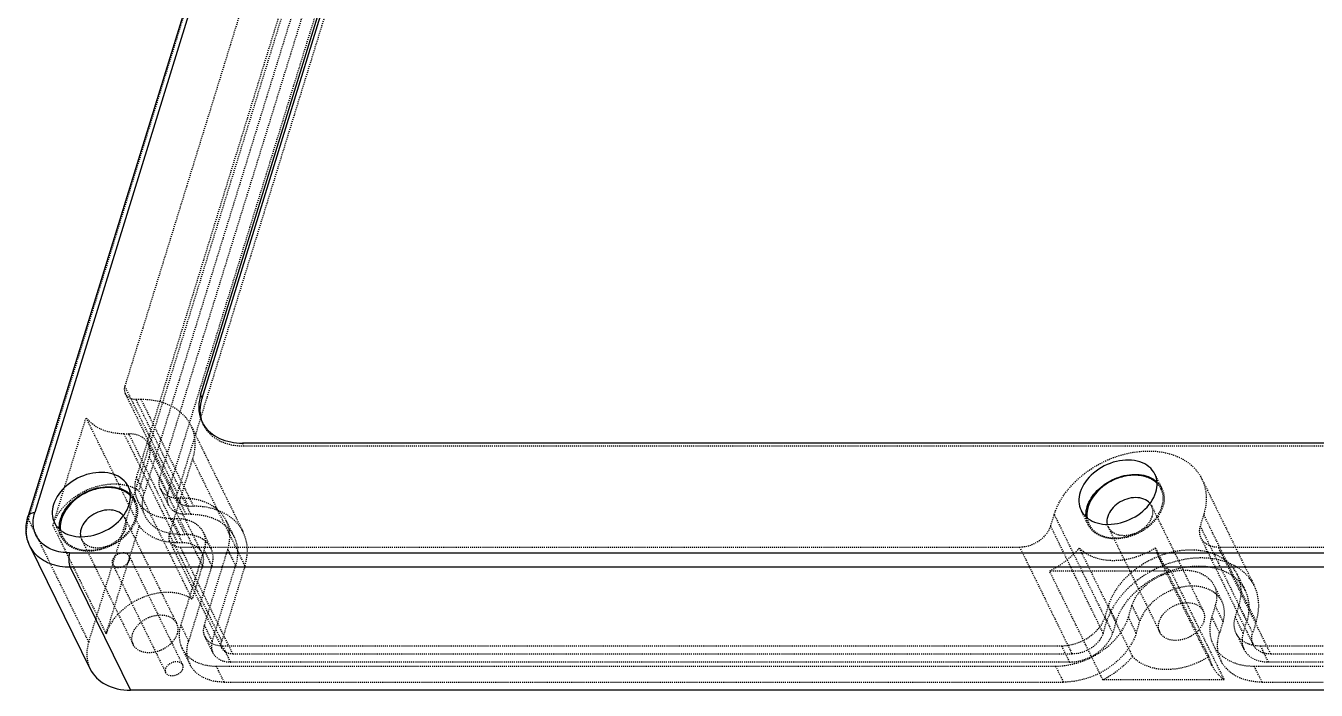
# Model space of a CAD drawing. Header units: millimetres. Extents: x 3202 to 5058, y 576 to 1424.
# Drawn here: x 4786.4 to 4912, y 1129.8 to 1194.5 of the extents above; entities that cross this region are included whole.
import ezdxf

# ---------------------------------------------------------------- set-up
doc = ezdxf.new("R2010")
doc.units = ezdxf.units.MM
doc.linetypes.add('HIDDEN', pattern=[0.2, 0.1, -0.1])
doc.layers.add('DEFAULT_2', color=8, linetype='HIDDEN')

msp = doc.modelspace()

# ---------------------------------------------------------------- linework, layer by layer
at = {"color": 7, "linetype": 'Continuous'}
for p, q in [((4819.932, 1254.536), (4786.63, 1146.769)), ((4820.583, 1254.862), (4787.28, 1147.096)), ((4803.429, 1158.562), (4829.645, 1243.396)), ((4803.582, 1158.251), (4829.798, 1243.085)), ((4803.429, 1158.562), (4803.582, 1158.251)), ((4980.939, 1153.862), (4807.503, 1153.862)), ((4787.256, 1143.152), (4786.804, 1143.831)), ((4786.804, 1143.831), (4792.676, 1131.865)), ((4790.674, 1143.18), (4991.167, 1143.18)), ((4790.737, 1141.775), (4796.609, 1129.809)), ((4991.23, 1141.775), (4790.737, 1141.775)), ((4997.102, 1129.809), (4796.609, 1129.809))]:
    msp.add_line(p, q, dxfattribs=at)
for centre, radius, start, end in [((4806.392, 1157.305), 3.144, 206.13949, 212.38287), ((4891.022, 1148.236), 2.083, 206.14419, 209.23252), ((4791.068, 1147.035), 2.083, 206.14419, 209.23252)]:
    msp.add_arc(centre, radius, start, end, dxfattribs=at)
msp.add_ellipse((4798.065, 1134.511), major_axis=(5.388, 2.646), ratio=0.7211465, start_param=3.1413877, end_param=4.1145675, dxfattribs=at)
for points, knots in [([(4803.429, 1158.562), (4803.292, 1158.118), (4803.155, 1157.209), (4803.378, 1156.309), (4803.569, 1155.92)], [0, 0, 0, 0, 0.5174404, 1, 1, 1, 1]), ([(4803.589, 1155.922), (4803.459, 1156.28), (4803.328, 1157.074), (4803.462, 1157.863), (4803.582, 1158.251)], [0, 0, 0, 0, 0.4833957, 1, 1, 1, 1]), ([(4803.736, 1155.621), (4803.912, 1155.344), (4804.365, 1154.831), (4805.597, 1154.062), (4806.739, 1153.862), (4807.503, 1153.862)], [0, 0, 0, 0, 0.2277328, 0.4678854, 1, 1, 1, 1]), ([(4896.335, 1150.841), (4896.199, 1151.118), (4895.779, 1151.633), (4894.859, 1152.103), (4893.75, 1152.265), (4892.143, 1152.064), (4890.305, 1151.144), (4889.282, 1149.802), (4889.059, 1149.08)], [0, 0, 0, 0, 0.1026403, 0.2135286, 0.3365381, 0.4704418, 0.7481767, 1, 1, 1, 1]), ([(4796.381, 1149.64), (4796.245, 1149.917), (4795.825, 1150.432), (4794.905, 1150.902), (4793.796, 1151.064), (4792.189, 1150.863), (4790.351, 1149.943), (4789.328, 1148.601), (4789.105, 1147.878)], [0, 0, 0, 0, 0.1026403, 0.2135286, 0.3365381, 0.4704418, 0.7481767, 1, 1, 1, 1]), ([(4889.746, 1147.681), (4889.926, 1148.265), (4890.674, 1149.385), (4892.34, 1150.487), (4894.259, 1150.95), (4895.555, 1150.703), (4896.068, 1150.419)], [0, 0, 0, 0, 0.2400921, 0.5070003, 0.7696352, 1, 1, 1, 1]), ([(4896.428, 1149.08), (4896.519, 1149.376), (4896.611, 1149.982), (4896.462, 1150.582), (4896.335, 1150.841)], [0, 0, 0, 0, 0.5174217, 1, 1, 1, 1]), ([(4789.792, 1146.48), (4789.972, 1147.063), (4790.72, 1148.184), (4792.386, 1149.286), (4794.304, 1149.748), (4795.601, 1149.502), (4796.114, 1149.218)], [0, 0, 0, 0, 0.2400921, 0.5070003, 0.7696352, 1, 1, 1, 1]), ([(4796.474, 1147.878), (4796.565, 1148.175), (4796.657, 1148.781), (4796.508, 1149.381), (4796.381, 1149.64)], [0, 0, 0, 0, 0.5174217, 1, 1, 1, 1]), ([(4894.374, 1150.736), (4893.885, 1150.736), (4892.884, 1150.562), (4891.153, 1149.732), (4890.109, 1148.56), (4889.838, 1147.681)], [0, 0, 0, 0, 0.2549147, 0.51963, 1, 1, 1, 1]), ([(4896.045, 1150.326), (4895.928, 1150.394), (4895.405, 1150.644), (4894.816, 1150.736), (4894.374, 1150.736)], [0, 0, 0, 0, 0.2352075, 1, 1, 1, 1]), ([(4896.558, 1149.927), (4896.446, 1150.043), (4896.277, 1150.183), (4896.093, 1150.298), (4896.045, 1150.326)], [0, 0, 0, 0, 0.7441308, 1, 1, 1, 1]), ([(4794.42, 1149.535), (4793.931, 1149.535), (4792.93, 1149.361), (4791.199, 1148.531), (4790.155, 1147.359), (4789.884, 1146.48)], [0, 0, 0, 0, 0.2549147, 0.51963, 1, 1, 1, 1]), ([(4796.091, 1149.125), (4795.974, 1149.193), (4795.451, 1149.443), (4794.861, 1149.535), (4794.42, 1149.535)], [0, 0, 0, 0, 0.2352075, 1, 1, 1, 1]), ([(4796.604, 1148.726), (4796.492, 1148.842), (4796.323, 1148.982), (4796.139, 1149.097), (4796.091, 1149.125)], [0, 0, 0, 0, 0.7441308, 1, 1, 1, 1]), ([(4889.059, 1149.08), (4888.968, 1148.784), (4888.876, 1148.177), (4889.025, 1147.577), (4889.152, 1147.318)], [0, 0, 0, 0, 0.5174217, 1, 1, 1, 1]), ([(4889.205, 1147.219), (4889.354, 1146.952), (4889.795, 1146.463), (4890.723, 1146.03), (4891.825, 1145.896), (4893.409, 1146.121), (4895.21, 1147.044), (4896.208, 1148.369), (4896.428, 1149.08)], [0, 0, 0, 0, 0.1029003, 0.214559, 0.3382053, 0.4722907, 0.7492122, 1, 1, 1, 1]), ([(4894.471, 1148.558), (4893.878, 1148.558), (4892.726, 1148.18), (4891.902, 1147.247), (4891.738, 1146.718)], [0, 0, 0, 0, 0.5169796, 1, 1, 1, 1]), ([(4895.852, 1148), (4895.7, 1148.183), (4895.258, 1148.48), (4894.742, 1148.558), (4894.471, 1148.558)], [0, 0, 0, 0, 0.4680145, 1, 1, 1, 1]), ([(4786.63, 1146.769), (4786.662, 1146.873), (4786.874, 1147.066), (4787.134, 1147.096), (4787.28, 1147.096)], [0, 0, 0, 0, 0.4262938, 1, 1, 1, 1]), ([(4790.674, 1143.18), (4790.109, 1143.18), (4789.03, 1143.344), (4787.691, 1144.212), (4787.025, 1145.607), (4787.132, 1146.617), (4787.28, 1147.096)], [0, 0, 0, 0, 0.2780144, 0.5230998, 0.7537073, 1, 1, 1, 1]), ([(4789.105, 1147.878), (4789.014, 1147.582), (4788.922, 1146.976), (4789.071, 1146.376), (4789.198, 1146.117)], [0, 0, 0, 0, 0.5174217, 1, 1, 1, 1]), ([(4789.25, 1146.017), (4789.4, 1145.751), (4789.841, 1145.262), (4790.769, 1144.829), (4791.871, 1144.695), (4793.455, 1144.92), (4795.256, 1145.843), (4796.254, 1147.168), (4796.474, 1147.878)], [0, 0, 0, 0, 0.1029003, 0.214559, 0.3382053, 0.4722907, 0.7492122, 1, 1, 1, 1]), ([(4794.517, 1147.357), (4793.924, 1147.357), (4792.772, 1146.979), (4791.948, 1146.046), (4791.784, 1145.516)], [0, 0, 0, 0, 0.5169796, 1, 1, 1, 1]), ([(4795.898, 1146.799), (4795.746, 1146.981), (4795.304, 1147.279), (4794.788, 1147.357), (4794.517, 1147.357)], [0, 0, 0, 0, 0.4680145, 1, 1, 1, 1]), ([(4889.63, 1146.673), (4889.623, 1146.755), (4889.61, 1147.095), (4889.67, 1147.435), (4889.746, 1147.681)], [0, 0, 0, 0, 0.2419733, 1, 1, 1, 1]), ([(4889.838, 1147.681), (4889.809, 1147.59), (4889.718, 1147.235), (4889.7, 1146.86), (4889.737, 1146.592)], [0, 0, 0, 0, 0.2607941, 1, 1, 1, 1]), ([(4786.804, 1143.832), (4786.588, 1144.272), (4786.334, 1145.272), (4786.48, 1146.284), (4786.63, 1146.769)], [0, 0, 0, 0, 0.4916028, 1, 1, 1, 1]), ([(4789.676, 1145.472), (4789.668, 1145.554), (4789.656, 1145.893), (4789.716, 1146.234), (4789.792, 1146.48)], [0, 0, 0, 0, 0.2419733, 1, 1, 1, 1]), ([(4789.884, 1146.48), (4789.855, 1146.389), (4789.764, 1146.034), (4789.746, 1145.659), (4789.783, 1145.391)], [0, 0, 0, 0, 0.2607941, 1, 1, 1, 1]), ([(4891.738, 1146.718), (4891.719, 1146.655), (4891.658, 1146.412), (4891.655, 1146.152), (4891.693, 1145.971)], [0, 0, 0, 0, 0.2620678, 1, 1, 1, 1]), ([(4791.784, 1145.516), (4791.765, 1145.454), (4791.704, 1145.211), (4791.701, 1144.951), (4791.739, 1144.77)], [0, 0, 0, 0, 0.2620678, 1, 1, 1, 1]), ([(4790.737, 1141.775), (4790.059, 1141.775), (4788.765, 1141.969), (4787.647, 1142.7), (4787.256, 1143.152)], [0, 0, 0, 0, 0.5314385, 1, 1, 1, 1]), ([(4790.674, 1143.18), (4790.601, 1142.945), (4790.564, 1142.464), (4790.637, 1141.98), (4790.737, 1141.775)], [0, 0, 0, 0, 0.5195143, 1, 1, 1, 1])]:
    msp.add_open_spline(points, degree=3, knots=knots, dxfattribs=at)
for points in [[(4896.068, 1150.419), (4896.232, 1150.327), (4896.388, 1150.218), (4896.528, 1150.092)], [(4796.114, 1149.218), (4796.278, 1149.126), (4796.434, 1149.017), (4796.574, 1148.891)]]:
    msp.add_open_spline(points, degree=3, dxfattribs=at)
at = {"layer": 'DEFAULT_2', "color": 8, "linetype": 'HIDDEN'}
for p, q in [((4786.664, 1146.474), (4819.967, 1254.241)), ((4792.536, 1134.508), (4825.839, 1242.275)), ((4820.404, 1238.22), (4796.042, 1159.387)), ((4821.527, 1229.362), (4797.165, 1150.529)), ((4799.468, 1150.529), (4823.829, 1229.362)), ((4822.289, 1227.808), (4797.928, 1148.975)), ((4800.231, 1148.975), (4824.592, 1227.808)), ((4825.513, 1227.808), (4801.152, 1148.975)), ((4796.042, 1159.387), (4801.152, 1148.975)), ((4796.08, 1158.682), (4801.189, 1148.27)), ((4802.238, 1147.722), (4797.129, 1158.134)), ((4797.129, 1158.134), (4797.612, 1158.134)), ((4797.612, 1158.134), (4802.721, 1147.722)), ((4789.037, 1145.858), (4792.278, 1156.343)), ((4797.463, 1145.776), (4792.278, 1156.343)), ((4803.722, 1155.608), (4803.569, 1155.919)), ((4795.963, 1154.764), (4801.149, 1144.197)), ((4795.963, 1154.764), (4796.446, 1154.764)), ((4801.632, 1144.197), (4796.446, 1154.764)), ((4802.464, 1155.597), (4807.573, 1145.185)), ((4803.533, 1143.203), (4798.348, 1153.77)), ((4807.656, 1153.551), (4807.503, 1153.862)), ((4981.092, 1153.551), (4807.656, 1153.551)), ((4798.415, 1152.492), (4797.411, 1149.241)), ((4798.415, 1152.492), (4803.601, 1141.925)), ((4802.636, 1152.337), (4800.369, 1145)), ((4807.746, 1141.925), (4802.636, 1152.337)), ((4897.021, 1149.443), (4896.334, 1150.842)), ((4797.067, 1148.242), (4796.38, 1149.641)), ((4797.165, 1150.529), (4797.928, 1148.975)), ((4800.231, 1148.975), (4799.468, 1150.529)), ((4900.903, 1150.384), (4906.013, 1139.972)), ((4802.596, 1138.674), (4797.411, 1149.241)), ((4799.529, 1149.384), (4800.291, 1147.83)), ((4801.233, 1148.492), (4801.996, 1146.938)), ((4801.717, 1148.492), (4801.233, 1148.492)), ((4802.479, 1146.938), (4801.717, 1148.492)), ((4797.284, 1148.282), (4798.047, 1146.728)), ((4802.238, 1147.722), (4802.721, 1147.722)), ((4889.839, 1145.919), (4889.153, 1147.317)), ((4896.012, 1147.753), (4901.03, 1137.527)), ((4792.536, 1134.508), (4786.664, 1146.474)), ((4789.037, 1145.858), (4794.223, 1135.291)), ((4789.885, 1144.718), (4789.198, 1146.116)), ((4794.223, 1135.291), (4797.463, 1145.776)), ((4796.058, 1146.552), (4801.076, 1136.326)), ((4801.391, 1144.98), (4800.628, 1146.534)), ((4800.628, 1146.534), (4801.111, 1146.534)), ((4801.111, 1146.534), (4801.874, 1144.98)), ((4802.479, 1146.938), (4801.996, 1146.938)), ((4805.913, 1146.299), (4806.675, 1144.745)), ((4886.188, 1145.783), (4886.535, 1146.904)), ((4891.298, 1135.371), (4886.188, 1145.783)), ((4886.535, 1146.904), (4891.644, 1136.492)), ((4901.087, 1146.904), (4900.741, 1145.783)), ((4900.741, 1145.783), (4905.851, 1135.371)), ((4906.197, 1136.492), (4901.087, 1146.904)), ((4800.369, 1145), (4805.478, 1134.588)), ((4801.391, 1144.98), (4801.874, 1144.98)), ((4803.668, 1145.197), (4804.431, 1143.643)), ((4891.793, 1145.682), (4896.811, 1135.457)), ((4900.802, 1144.638), (4905.911, 1134.226)), ((4791.839, 1144.481), (4796.857, 1134.256)), ((4800.406, 1144.295), (4805.516, 1133.883)), ((4801.149, 1144.197), (4801.632, 1144.197)), ((4806.565, 1133.334), (4801.455, 1143.746)), ((4801.455, 1143.746), (4883.164, 1143.746)), ((4803.759, 1143.479), (4801.492, 1136.142)), ((4804.522, 1141.925), (4803.759, 1143.479)), ((4803.795, 1136.142), (4806.062, 1143.479)), ((4806.062, 1143.479), (4806.825, 1141.925)), ((4883.164, 1143.746), (4888.274, 1133.334)), ((4888.97, 1143.65), (4894.156, 1133.083)), ((4896.392, 1143.65), (4901.578, 1133.083)), ((4896.686, 1142.81), (4896.392, 1143.65)), ((4902.506, 1143.746), (4984.215, 1143.746)), ((4907.616, 1133.334), (4902.506, 1143.746)), ((4794.857, 1142.067), (4800.042, 1131.499)), ((4796.472, 1142.86), (4801.658, 1132.292)), ((4901.871, 1132.243), (4896.686, 1142.811)), ((4804.522, 1141.925), (4802.255, 1134.588)), ((4803.601, 1141.925), (4802.596, 1138.674)), ((4804.557, 1134.588), (4806.825, 1141.925)), ((4807.746, 1141.925), (4805.478, 1134.588)), ((4897.884, 1141.395), (4886.085, 1141.395)), ((4891.271, 1130.828), (4886.085, 1141.395)), ((4897.884, 1141.395), (4903.069, 1130.828)), ((4904.352, 1141.086), (4905.115, 1139.532)), ((4902.108, 1139.984), (4902.871, 1138.43)), ((4891.803, 1138.046), (4891.456, 1136.925)), ((4892.565, 1136.492), (4891.803, 1138.046)), ((4893.759, 1136.925), (4894.105, 1138.046)), ((4894.105, 1138.046), (4894.868, 1136.492)), ((4902.211, 1138.046), (4901.864, 1136.925)), ((4902.973, 1136.492), (4902.211, 1138.046)), ((4904.167, 1136.925), (4904.513, 1138.046)), ((4904.513, 1138.046), (4905.276, 1136.492)), ((4801.492, 1136.142), (4802.255, 1134.588)), ((4804.557, 1134.588), (4803.795, 1136.142)), ((4891.298, 1135.371), (4891.644, 1136.492)), ((4891.456, 1136.925), (4892.219, 1135.371)), ((4892.565, 1136.492), (4892.219, 1135.371)), ((4894.521, 1135.371), (4893.759, 1136.925)), ((4894.521, 1135.371), (4894.868, 1136.492)), ((4901.864, 1136.925), (4902.627, 1135.371)), ((4902.973, 1136.492), (4902.627, 1135.371)), ((4904.929, 1135.371), (4904.167, 1136.925)), ((4904.929, 1135.371), (4905.276, 1136.492)), ((4906.197, 1136.492), (4905.851, 1135.371)), ((4803.855, 1134.996), (4804.618, 1133.442)), ((4904.251, 1135.339), (4905.013, 1133.785)), ((4801.611, 1133.895), (4802.374, 1132.341)), ((4805.56, 1134.105), (4806.323, 1132.551)), ((4887.269, 1134.105), (4805.56, 1134.105)), ((4806.565, 1133.334), (4888.274, 1133.334)), ((4888.032, 1132.551), (4887.269, 1134.105)), ((4902.007, 1134.238), (4902.769, 1132.684)), ((4988.32, 1134.105), (4906.611, 1134.105)), ((4906.611, 1134.105), (4907.374, 1132.551)), ((4907.616, 1133.334), (4989.325, 1133.334)), ((4805.717, 1130.593), (4804.955, 1132.147)), ((4804.955, 1132.147), (4886.664, 1132.147)), ((4888.032, 1132.551), (4806.323, 1132.551)), ((4886.664, 1132.147), (4887.426, 1130.593)), ((4901.578, 1133.083), (4901.871, 1132.243)), ((4906.006, 1132.147), (4987.715, 1132.147)), ((4906.769, 1130.593), (4906.006, 1132.147)), ((4989.083, 1132.551), (4907.374, 1132.551)), ((4903.069, 1130.828), (4891.271, 1130.828)), ((4805.717, 1130.593), (4887.426, 1130.593)), ((4906.769, 1130.593), (4988.478, 1130.593))]:
    msp.add_line(p, q, dxfattribs=at)
for centre, radius, start, end in [((4806.531, 1156.987), 3.129, 199.89442, 206.13146), ((4795.2, 1147.325), 2.079, 26.14407, 27.83427), ((4895.155, 1148.527), 2.079, 26.14407, 27.83427), ((4897.279, 1139.872), 8.036, 301.59137, 302.34115)]:
    msp.add_arc(centre, radius, start, end, dxfattribs=at)
msp.add_ellipse((4798.065, 1134.511), major_axis=(5.388, 2.646), ratio=0.7211465, start_param=2.5442453, end_param=3.1413877, dxfattribs=at)
for points, knots in [([(4796.042, 1159.387), (4796.023, 1159.326), (4795.97, 1159.094), (4796.003, 1158.839), (4796.08, 1158.682)], [0, 0, 0, 0, 0.2665854, 1, 1, 1, 1]), ([(4796.08, 1158.682), (4796.164, 1158.511), (4796.487, 1158.208), (4796.909, 1158.134), (4797.129, 1158.134)], [0, 0, 0, 0, 0.4636048, 1, 1, 1, 1]), ([(4797.612, 1158.134), (4798.145, 1158.134), (4799.175, 1158.032), (4800.59, 1157.537), (4801.737, 1156.724), (4802.272, 1155.987), (4802.464, 1155.596)], [0, 0, 0, 0, 0.2779357, 0.5349691, 0.7731385, 1, 1, 1, 1]), ([(4795.963, 1154.764), (4795.231, 1154.764), (4793.836, 1154.984), (4792.662, 1155.831), (4792.278, 1156.343)], [0, 0, 0, 0, 0.5330621, 1, 1, 1, 1]), ([(4798.347, 1153.771), (4798.195, 1154.08), (4797.61, 1154.63), (4796.845, 1154.764), (4796.446, 1154.764)], [0, 0, 0, 0, 0.4636048, 1, 1, 1, 1]), ([(4802.464, 1155.596), (4802.7, 1155.116), (4802.975, 1154.006), (4802.806, 1152.885), (4802.636, 1152.337)], [0, 0, 0, 0, 0.4825596, 1, 1, 1, 1]), ([(4807.656, 1153.551), (4807.224, 1153.551), (4806.388, 1153.634), (4805.241, 1154.035), (4804.311, 1154.694), (4803.877, 1155.292), (4803.722, 1155.609)], [0, 0, 0, 0, 0.2779357, 0.5349691, 0.7731385, 1, 1, 1, 1]), ([(4798.415, 1152.492), (4798.482, 1152.707), (4798.548, 1153.147), (4798.44, 1153.583), (4798.347, 1153.771)], [0, 0, 0, 0, 0.5173655, 1, 1, 1, 1]), ([(4886.535, 1146.904), (4886.976, 1148.33), (4888.48, 1150.303), (4891.12, 1152.034), (4893.439, 1152.903), (4895.798, 1153.195), (4897.988, 1152.876), (4899.804, 1151.949), (4900.635, 1150.931), (4900.903, 1150.385)], [0, 0, 0, 0, 0.2513418, 0.3906647, 0.5304004, 0.6640604, 0.7868493, 0.8975412, 1, 1, 1, 1]), ([(4789.037, 1145.858), (4789.278, 1146.636), (4790.026, 1147.733), (4791.376, 1148.808), (4792.591, 1149.443), (4793.892, 1149.827), (4795.537, 1149.973), (4796.775, 1149.664), (4797.411, 1149.241)], [0, 0, 0, 0, 0.241263, 0.3745425, 0.5107138, 0.645154, 0.7735663, 1, 1, 1, 1]), ([(4797.165, 1150.529), (4797.049, 1150.152), (4796.932, 1149.379), (4797.122, 1148.614), (4797.284, 1148.283)], [0, 0, 0, 0, 0.5174404, 1, 1, 1, 1]), ([(4799.529, 1149.383), (4799.446, 1149.552), (4799.349, 1149.942), (4799.409, 1150.336), (4799.468, 1150.529)], [0, 0, 0, 0, 0.4826345, 1, 1, 1, 1]), ([(4900.903, 1150.385), (4901.154, 1149.872), (4901.449, 1148.687), (4901.268, 1147.489), (4901.087, 1146.904)], [0, 0, 0, 0, 0.4825631, 1, 1, 1, 1]), ([(4798.047, 1146.729), (4797.884, 1147.06), (4797.695, 1147.825), (4797.811, 1148.598), (4797.928, 1148.975)], [0, 0, 0, 0, 0.4825596, 1, 1, 1, 1]), ([(4801.233, 1148.492), (4800.876, 1148.492), (4800.19, 1148.613), (4799.665, 1149.106), (4799.529, 1149.383)], [0, 0, 0, 0, 0.5363954, 1, 1, 1, 1]), ([(4800.231, 1148.975), (4800.171, 1148.782), (4800.112, 1148.388), (4800.209, 1147.998), (4800.292, 1147.829)], [0, 0, 0, 0, 0.5173655, 1, 1, 1, 1]), ([(4801.189, 1148.27), (4801.164, 1148.321), (4801.08, 1148.547), (4801.098, 1148.802), (4801.152, 1148.975)], [0, 0, 0, 0, 0.2410798, 1, 1, 1, 1]), ([(4805.913, 1146.298), (4805.747, 1146.635), (4805.284, 1147.274), (4804.293, 1147.976), (4803.069, 1148.404), (4802.178, 1148.492), (4801.717, 1148.492)], [0, 0, 0, 0, 0.2268614, 0.4650308, 0.7220642, 1, 1, 1, 1]), ([(4897.022, 1147.681), (4897.11, 1147.967), (4897.199, 1148.551), (4897.06, 1149.13), (4896.94, 1149.381)], [0, 0, 0, 0, 0.517396, 1, 1, 1, 1]), ([(4897.021, 1149.443), (4897.148, 1149.183), (4897.297, 1148.583), (4897.206, 1147.977), (4897.114, 1147.681)], [0, 0, 0, 0, 0.4825901, 1, 1, 1, 1]), ([(4797.068, 1146.48), (4797.156, 1146.765), (4797.245, 1147.349), (4797.106, 1147.929), (4796.986, 1148.18)], [0, 0, 0, 0, 0.517396, 1, 1, 1, 1]), ([(4797.067, 1148.242), (4797.194, 1147.982), (4797.343, 1147.382), (4797.252, 1146.776), (4797.16, 1146.48)], [0, 0, 0, 0, 0.4825901, 1, 1, 1, 1]), ([(4797.284, 1148.283), (4797.416, 1148.014), (4797.786, 1147.505), (4798.874, 1146.733), (4799.926, 1146.534), (4800.628, 1146.534)], [0, 0, 0, 0, 0.2277342, 0.4668199, 1, 1, 1, 1]), ([(4800.292, 1147.829), (4800.428, 1147.551), (4800.953, 1147.059), (4801.638, 1146.938), (4801.996, 1146.938)], [0, 0, 0, 0, 0.4636048, 1, 1, 1, 1]), ([(4802.238, 1147.722), (4802.018, 1147.722), (4801.596, 1147.796), (4801.273, 1148.099), (4801.189, 1148.27)], [0, 0, 0, 0, 0.5363954, 1, 1, 1, 1]), ([(4807.574, 1145.184), (4807.382, 1145.575), (4806.846, 1146.312), (4805.7, 1147.125), (4804.285, 1147.62), (4803.254, 1147.722), (4802.721, 1147.722)], [0, 0, 0, 0, 0.2268614, 0.4650308, 0.7220642, 1, 1, 1, 1]), ([(4897.114, 1147.681), (4896.891, 1146.959), (4895.869, 1145.616), (4894.031, 1144.696), (4892.423, 1144.496), (4891.314, 1144.657), (4890.395, 1145.127), (4889.974, 1145.643), (4889.839, 1145.919)], [0, 0, 0, 0, 0.251812, 0.5295395, 0.6634467, 0.7864587, 0.8973519, 1, 1, 1, 1]), ([(4892.486, 1144.626), (4892.974, 1144.626), (4893.976, 1144.8), (4895.706, 1145.63), (4896.75, 1146.802), (4897.022, 1147.681)], [0, 0, 0, 0, 0.2549147, 0.51963, 1, 1, 1, 1]), ([(4896.067, 1146.718), (4896.121, 1146.891), (4896.175, 1147.248), (4896.087, 1147.6), (4896.012, 1147.753)], [0, 0, 0, 0, 0.5173561, 1, 1, 1, 1]), ([(4786.804, 1143.832), (4786.613, 1144.221), (4786.39, 1145.121), (4786.527, 1146.03), (4786.664, 1146.474)], [0, 0, 0, 0, 0.4826239, 1, 1, 1, 1]), ([(4786.664, 1146.474), (4786.652, 1146.499), (4786.614, 1146.592), (4786.608, 1146.7), (4786.63, 1146.769)], [0, 0, 0, 0, 0.2732833, 1, 1, 1, 1]), ([(4797.16, 1146.48), (4796.937, 1145.758), (4795.915, 1144.415), (4794.077, 1143.495), (4792.469, 1143.294), (4791.36, 1143.456), (4790.441, 1143.926), (4790.02, 1144.441), (4789.885, 1144.718)], [0, 0, 0, 0, 0.251812, 0.5295395, 0.6634467, 0.7864587, 0.8973519, 1, 1, 1, 1]), ([(4792.532, 1143.425), (4793.02, 1143.425), (4794.022, 1143.599), (4795.752, 1144.429), (4796.796, 1145.601), (4797.068, 1146.48)], [0, 0, 0, 0, 0.2549147, 0.51963, 1, 1, 1, 1]), ([(4796.113, 1145.516), (4796.167, 1145.69), (4796.221, 1146.047), (4796.133, 1146.399), (4796.058, 1146.552)], [0, 0, 0, 0, 0.5173561, 1, 1, 1, 1]), ([(4797.463, 1145.776), (4797.848, 1145.263), (4799.021, 1144.417), (4800.417, 1144.197), (4801.149, 1144.197)], [0, 0, 0, 0, 0.4669379, 1, 1, 1, 1]), ([(4801.391, 1144.98), (4800.689, 1144.98), (4799.636, 1145.179), (4798.548, 1145.951), (4798.179, 1146.46), (4798.047, 1146.729)], [0, 0, 0, 0, 0.53318, 0.7722657, 1, 1, 1, 1]), ([(4801.111, 1146.534), (4801.648, 1146.534), (4802.453, 1146.382), (4803.285, 1145.791), (4803.568, 1145.402), (4803.669, 1145.197)], [0, 0, 0, 0, 0.53318, 0.7722657, 1, 1, 1, 1]), ([(4802.479, 1146.938), (4802.94, 1146.938), (4803.831, 1146.85), (4805.055, 1146.422), (4806.047, 1145.719), (4806.51, 1145.081), (4806.676, 1144.744)], [0, 0, 0, 0, 0.2779357, 0.5349691, 0.7731385, 1, 1, 1, 1]), ([(4806.062, 1143.479), (4806.208, 1143.953), (4806.355, 1144.922), (4806.117, 1145.882), (4805.913, 1146.298)], [0, 0, 0, 0, 0.5174404, 1, 1, 1, 1]), ([(4883.164, 1143.746), (4883.821, 1143.746), (4885.096, 1144.165), (4886.007, 1145.197), (4886.188, 1145.783)], [0, 0, 0, 0, 0.5169793, 1, 1, 1, 1]), ([(4889.737, 1146.592), (4889.776, 1146.313), (4889.972, 1145.755), (4890.602, 1145.103), (4891.479, 1144.706), (4892.141, 1144.626), (4892.486, 1144.626)], [0, 0, 0, 0, 0.2302761, 0.4648378, 0.7192606, 1, 1, 1, 1]), ([(4893.334, 1144.877), (4893.927, 1144.877), (4895.079, 1145.255), (4895.903, 1146.188), (4896.067, 1146.718)], [0, 0, 0, 0, 0.5169796, 1, 1, 1, 1]), ([(4900.741, 1145.783), (4900.682, 1145.59), (4900.622, 1145.196), (4900.719, 1144.806), (4900.802, 1144.637)], [0, 0, 0, 0, 0.5173655, 1, 1, 1, 1]), ([(4789.783, 1145.391), (4789.822, 1145.111), (4790.018, 1144.554), (4790.648, 1143.902), (4791.525, 1143.505), (4792.187, 1143.425), (4792.532, 1143.425)], [0, 0, 0, 0, 0.2302761, 0.4648378, 0.7192606, 1, 1, 1, 1]), ([(4793.38, 1143.676), (4793.973, 1143.676), (4795.125, 1144.054), (4795.949, 1144.987), (4796.113, 1145.516)], [0, 0, 0, 0, 0.5169796, 1, 1, 1, 1]), ([(4800.369, 1145), (4800.35, 1144.939), (4800.297, 1144.706), (4800.329, 1144.451), (4800.406, 1144.294)], [0, 0, 0, 0, 0.2665854, 1, 1, 1, 1]), ([(4804.431, 1143.643), (4804.33, 1143.848), (4804.048, 1144.237), (4803.216, 1144.828), (4802.411, 1144.98), (4801.874, 1144.98)], [0, 0, 0, 0, 0.2277342, 0.4668199, 1, 1, 1, 1]), ([(4803.669, 1145.197), (4803.793, 1144.944), (4803.938, 1144.359), (4803.849, 1143.768), (4803.759, 1143.479)], [0, 0, 0, 0, 0.4825596, 1, 1, 1, 1]), ([(4806.676, 1144.744), (4806.879, 1144.328), (4807.117, 1143.368), (4806.971, 1142.399), (4806.825, 1141.925)], [0, 0, 0, 0, 0.4825596, 1, 1, 1, 1]), ([(4807.746, 1141.925), (4807.915, 1142.473), (4808.084, 1143.594), (4807.809, 1144.704), (4807.574, 1145.184)], [0, 0, 0, 0, 0.5174404, 1, 1, 1, 1]), ([(4891.793, 1145.682), (4891.858, 1145.55), (4891.979, 1145.387), (4892.13, 1145.259), (4892.17, 1145.228)], [0, 0, 0, 0, 0.7435998, 1, 1, 1, 1]), ([(4892.17, 1145.228), (4892.208, 1145.2), (4892.369, 1145.089), (4892.551, 1145.01), (4892.693, 1144.967)], [0, 0, 0, 0, 0.241305, 1, 1, 1, 1]), ([(4892.693, 1144.967), (4892.743, 1144.952), (4892.952, 1144.898), (4893.17, 1144.877), (4893.334, 1144.877)], [0, 0, 0, 0, 0.2415465, 1, 1, 1, 1]), ([(4900.802, 1144.637), (4900.938, 1144.359), (4901.463, 1143.867), (4902.149, 1143.746), (4902.506, 1143.746)], [0, 0, 0, 0, 0.4636048, 1, 1, 1, 1]), ([(4791.839, 1144.481), (4791.904, 1144.349), (4792.025, 1144.186), (4792.176, 1144.058), (4792.216, 1144.027)], [0, 0, 0, 0, 0.7435998, 1, 1, 1, 1]), ([(4792.216, 1144.027), (4792.254, 1143.998), (4792.415, 1143.888), (4792.597, 1143.808), (4792.739, 1143.766)], [0, 0, 0, 0, 0.241305, 1, 1, 1, 1]), ([(4792.739, 1143.766), (4792.789, 1143.751), (4792.998, 1143.697), (4793.216, 1143.676), (4793.38, 1143.676)], [0, 0, 0, 0, 0.2415465, 1, 1, 1, 1]), ([(4800.406, 1144.294), (4800.49, 1144.124), (4800.813, 1143.821), (4801.235, 1143.746), (4801.455, 1143.746)], [0, 0, 0, 0, 0.4636048, 1, 1, 1, 1]), ([(4801.632, 1144.197), (4802.031, 1144.197), (4802.795, 1144.062), (4803.381, 1143.513), (4803.533, 1143.203)], [0, 0, 0, 0, 0.5363954, 1, 1, 1, 1]), ([(4804.522, 1141.925), (4804.611, 1142.214), (4804.7, 1142.805), (4804.555, 1143.39), (4804.431, 1143.643)], [0, 0, 0, 0, 0.5174404, 1, 1, 1, 1]), ([(4888.97, 1143.65), (4888.779, 1143.422), (4887.939, 1142.528), (4886.913, 1141.814), (4886.085, 1141.395)], [0, 0, 0, 0, 0.2430175, 1, 1, 1, 1]), ([(4896.392, 1143.65), (4895.772, 1143.257), (4894.446, 1142.648), (4892.367, 1142.31), (4890.439, 1142.59), (4889.364, 1143.241), (4888.97, 1143.65)], [0, 0, 0, 0, 0.2772214, 0.5436917, 0.7855637, 1, 1, 1, 1]), ([(4904.353, 1141.085), (4904.118, 1141.562), (4903.393, 1142.451), (4901.807, 1143.262), (4899.895, 1143.541), (4897.834, 1143.286), (4895.808, 1142.527), (4893.502, 1141.015), (4892.188, 1139.292), (4891.803, 1138.046)], [0, 0, 0, 0, 0.1024537, 0.2131369, 0.3359164, 0.4695709, 0.6093078, 0.7486444, 1, 1, 1, 1]), ([(4794.836, 1142.463), (4794.825, 1142.429), (4794.795, 1142.298), (4794.813, 1142.155), (4794.857, 1142.066)], [0, 0, 0, 0, 0.2661503, 1, 1, 1, 1]), ([(4796.472, 1142.86), (4796.41, 1142.987), (4796.125, 1143.194), (4795.602, 1143.169), (4795.116, 1142.928), (4794.886, 1142.626), (4794.836, 1142.463)], [0, 0, 0, 0, 0.2106112, 0.4668577, 0.7464237, 1, 1, 1, 1]), ([(4794.857, 1142.066), (4794.919, 1141.94), (4795.204, 1141.732), (4795.727, 1141.757), (4796.213, 1141.998), (4796.443, 1142.301), (4796.493, 1142.463)], [0, 0, 0, 0, 0.2106112, 0.4668577, 0.7464237, 1, 1, 1, 1]), ([(4796.493, 1142.463), (4796.504, 1142.497), (4796.534, 1142.628), (4796.516, 1142.771), (4796.472, 1142.86)], [0, 0, 0, 0, 0.2661503, 1, 1, 1, 1]), ([(4803.533, 1143.203), (4803.625, 1143.015), (4803.734, 1142.58), (4803.667, 1142.14), (4803.601, 1141.925)], [0, 0, 0, 0, 0.4826345, 1, 1, 1, 1]), ([(4906.012, 1139.973), (4905.744, 1140.519), (4904.914, 1141.537), (4903.097, 1142.464), (4900.908, 1142.783), (4898.549, 1142.491), (4896.23, 1141.622), (4893.59, 1139.891), (4892.085, 1137.918), (4891.644, 1136.492)], [0, 0, 0, 0, 0.1024532, 0.2131426, 0.3359305, 0.4695881, 0.6093234, 0.7486514, 1, 1, 1, 1]), ([(4897.884, 1141.395), (4897.755, 1141.49), (4897.276, 1141.885), (4896.889, 1142.396), (4896.686, 1142.81)], [0, 0, 0, 0, 0.2568129, 1, 1, 1, 1]), ([(4892.565, 1136.492), (4892.891, 1137.547), (4894.272, 1139.56), (4896.3, 1140.828), (4897.442, 1141.276)], [0, 0, 0, 0, 0.4736669, 1, 1, 1, 1]), ([(4894.105, 1138.046), (4894.351, 1138.841), (4895.475, 1140.317), (4897.497, 1141.329), (4899.265, 1141.55), (4900.485, 1141.372), (4901.496, 1140.855), (4901.959, 1140.288), (4902.108, 1139.984)], [0, 0, 0, 0, 0.251812, 0.5295395, 0.6634467, 0.7864587, 0.8973519, 1, 1, 1, 1]), ([(4897.442, 1141.276), (4898.202, 1141.575), (4899.747, 1141.965), (4902.024, 1141.878), (4903.96, 1141.089), (4904.846, 1140.079), (4905.115, 1139.531)], [0, 0, 0, 0, 0.2860998, 0.5505747, 0.7860778, 1, 1, 1, 1]), ([(4904.513, 1138.046), (4904.671, 1138.557), (4904.829, 1139.602), (4904.572, 1140.637), (4904.353, 1141.085)], [0, 0, 0, 0, 0.5174374, 1, 1, 1, 1]), ([(4902.871, 1138.43), (4902.721, 1138.734), (4902.259, 1139.301), (4901.248, 1139.818), (4900.028, 1139.996), (4898.26, 1139.775), (4896.238, 1138.763), (4895.113, 1137.287), (4894.868, 1136.492)], [0, 0, 0, 0, 0.1026403, 0.2135286, 0.3365381, 0.4704418, 0.7481767, 1, 1, 1, 1]), ([(4902.108, 1139.984), (4902.248, 1139.699), (4902.412, 1139.038), (4902.311, 1138.372), (4902.211, 1138.046)], [0, 0, 0, 0, 0.4825901, 1, 1, 1, 1]), ([(4905.115, 1139.531), (4905.335, 1139.083), (4905.591, 1138.048), (4905.434, 1137.003), (4905.276, 1136.492)], [0, 0, 0, 0, 0.4825717, 1, 1, 1, 1]), ([(4906.197, 1136.492), (4906.378, 1137.077), (4906.558, 1138.275), (4906.264, 1139.46), (4906.012, 1139.973)], [0, 0, 0, 0, 0.5174436, 1, 1, 1, 1]), ([(4802.596, 1138.674), (4801.961, 1139.097), (4800.723, 1139.405), (4799.077, 1139.26), (4797.777, 1138.875), (4796.561, 1138.24), (4795.212, 1137.166), (4794.463, 1136.068), (4794.223, 1135.291)], [0, 0, 0, 0, 0.2264337, 0.3548461, 0.4892863, 0.6254577, 0.7587371, 1, 1, 1, 1]), ([(4896.756, 1136.492), (4896.892, 1136.931), (4897.522, 1137.742), (4898.427, 1138.169), (4898.922, 1138.273)], [0, 0, 0, 0, 0.4762844, 1, 1, 1, 1]), ([(4898.922, 1138.273), (4899.143, 1138.319), (4899.581, 1138.36), (4900.203, 1138.253), (4900.717, 1137.978), (4900.952, 1137.686), (4901.03, 1137.529)], [0, 0, 0, 0, 0.2839827, 0.5447997, 0.7807352, 1, 1, 1, 1]), ([(4902.973, 1136.492), (4903.074, 1136.818), (4903.174, 1137.484), (4903.011, 1138.144), (4902.871, 1138.43)], [0, 0, 0, 0, 0.5174217, 1, 1, 1, 1]), ([(4796.802, 1135.291), (4796.933, 1135.715), (4797.533, 1136.503), (4798.612, 1137.044), (4799.556, 1137.162), (4800.208, 1137.068), (4800.748, 1136.792), (4800.996, 1136.49), (4801.075, 1136.328)], [0, 0, 0, 0, 0.2518149, 0.5295076, 0.6634198, 0.7864492, 0.897362, 1, 1, 1, 1]), ([(4901.03, 1137.529), (4901.105, 1137.376), (4901.192, 1137.023), (4901.139, 1136.666), (4901.085, 1136.492)], [0, 0, 0, 0, 0.4827828, 1, 1, 1, 1]), ([(4801.075, 1136.328), (4801.151, 1136.175), (4801.238, 1135.822), (4801.185, 1135.465), (4801.131, 1135.291)], [0, 0, 0, 0, 0.4827828, 1, 1, 1, 1]), ([(4801.492, 1136.142), (4801.375, 1135.764), (4801.259, 1134.992), (4801.448, 1134.227), (4801.611, 1133.896)], [0, 0, 0, 0, 0.5174404, 1, 1, 1, 1]), ([(4803.856, 1134.996), (4803.773, 1135.164), (4803.676, 1135.555), (4803.735, 1135.949), (4803.795, 1136.142)], [0, 0, 0, 0, 0.4826345, 1, 1, 1, 1]), ([(4886.664, 1132.147), (4887.428, 1132.147), (4888.995, 1132.419), (4891.701, 1133.717), (4893.334, 1135.55), (4893.759, 1136.925)], [0, 0, 0, 0, 0.2549147, 0.51963, 1, 1, 1, 1]), ([(4891.456, 1136.925), (4891.205, 1136.113), (4890.242, 1135.032), (4888.645, 1134.266), (4887.72, 1134.105), (4887.269, 1134.105)], [0, 0, 0, 0, 0.4803704, 0.74507, 1, 1, 1, 1]), ([(4896.812, 1135.455), (4896.736, 1135.608), (4896.649, 1135.961), (4896.702, 1136.318), (4896.756, 1136.492)], [0, 0, 0, 0, 0.4827828, 1, 1, 1, 1]), ([(4901.085, 1136.492), (4900.954, 1136.068), (4900.354, 1135.28), (4899.275, 1134.739), (4898.331, 1134.621), (4897.679, 1134.715), (4897.139, 1134.991), (4896.892, 1135.293), (4896.812, 1135.455)], [0, 0, 0, 0, 0.2518149, 0.5295076, 0.6634198, 0.7864492, 0.897362, 1, 1, 1, 1]), ([(4901.864, 1136.925), (4901.725, 1136.474), (4901.585, 1135.549), (4901.812, 1134.634), (4902.006, 1134.239)], [0, 0, 0, 0, 0.5174404, 1, 1, 1, 1]), ([(4904.251, 1135.338), (4904.136, 1135.572), (4904.002, 1136.112), (4904.084, 1136.658), (4904.167, 1136.925)], [0, 0, 0, 0, 0.4826345, 1, 1, 1, 1]), ([(4796.858, 1134.254), (4796.782, 1134.407), (4796.695, 1134.76), (4796.748, 1135.117), (4796.802, 1135.291)], [0, 0, 0, 0, 0.4827828, 1, 1, 1, 1]), ([(4801.131, 1135.291), (4801, 1134.867), (4800.4, 1134.078), (4799.321, 1133.538), (4798.377, 1133.42), (4797.725, 1133.514), (4797.185, 1133.79), (4796.937, 1134.092), (4796.858, 1134.254)], [0, 0, 0, 0, 0.2518149, 0.5295076, 0.6634198, 0.7864492, 0.897362, 1, 1, 1, 1]), ([(4802.373, 1132.342), (4802.211, 1132.673), (4802.021, 1133.438), (4802.138, 1134.21), (4802.255, 1134.588)], [0, 0, 0, 0, 0.4825596, 1, 1, 1, 1]), ([(4805.56, 1134.105), (4805.202, 1134.105), (4804.517, 1134.226), (4803.992, 1134.718), (4803.856, 1134.996)], [0, 0, 0, 0, 0.5363954, 1, 1, 1, 1]), ([(4804.557, 1134.588), (4804.498, 1134.395), (4804.438, 1134.001), (4804.535, 1133.61), (4804.618, 1133.442)], [0, 0, 0, 0, 0.5173655, 1, 1, 1, 1]), ([(4805.516, 1133.882), (4805.49, 1133.934), (4805.407, 1134.159), (4805.425, 1134.415), (4805.478, 1134.588)], [0, 0, 0, 0, 0.2410798, 1, 1, 1, 1]), ([(4894.521, 1135.371), (4894.096, 1133.996), (4892.464, 1132.163), (4889.757, 1130.865), (4888.19, 1130.593), (4887.426, 1130.593)], [0, 0, 0, 0, 0.4803699, 0.7450852, 1, 1, 1, 1]), ([(4888.032, 1132.551), (4888.482, 1132.551), (4889.407, 1132.712), (4891.004, 1133.478), (4891.968, 1134.559), (4892.219, 1135.371)], [0, 0, 0, 0, 0.2549303, 0.5196299, 1, 1, 1, 1]), ([(4891.298, 1135.371), (4891.117, 1134.785), (4890.205, 1133.753), (4888.93, 1133.334), (4888.274, 1133.334)], [0, 0, 0, 0, 0.483021, 1, 1, 1, 1]), ([(4902.769, 1132.685), (4902.575, 1133.08), (4902.348, 1133.995), (4902.487, 1134.92), (4902.627, 1135.371)], [0, 0, 0, 0, 0.4825596, 1, 1, 1, 1]), ([(4906.611, 1134.105), (4906.116, 1134.105), (4905.373, 1134.245), (4904.606, 1134.79), (4904.345, 1135.148), (4904.251, 1135.338)], [0, 0, 0, 0, 0.5332273, 0.7722743, 1, 1, 1, 1]), ([(4904.929, 1135.371), (4904.847, 1135.104), (4904.765, 1134.558), (4904.899, 1134.018), (4905.014, 1133.784)], [0, 0, 0, 0, 0.5173655, 1, 1, 1, 1]), ([(4905.912, 1134.225), (4905.829, 1134.394), (4905.732, 1134.784), (4905.791, 1135.178), (4905.851, 1135.371)], [0, 0, 0, 0, 0.4826345, 1, 1, 1, 1]), ([(4801.611, 1133.896), (4801.743, 1133.627), (4802.112, 1133.118), (4803.2, 1132.346), (4804.253, 1132.147), (4804.955, 1132.147)], [0, 0, 0, 0, 0.2277342, 0.4668199, 1, 1, 1, 1]), ([(4804.618, 1133.442), (4804.755, 1133.164), (4805.28, 1132.672), (4805.965, 1132.551), (4806.323, 1132.551)], [0, 0, 0, 0, 0.4636048, 1, 1, 1, 1]), ([(4806.565, 1133.334), (4806.345, 1133.334), (4805.923, 1133.409), (4805.6, 1133.712), (4805.516, 1133.882)], [0, 0, 0, 0, 0.5363954, 1, 1, 1, 1]), ([(4902.006, 1134.239), (4902.164, 1133.917), (4902.606, 1133.309), (4903.551, 1132.639), (4904.717, 1132.231), (4905.567, 1132.147), (4906.006, 1132.147)], [0, 0, 0, 0, 0.2268614, 0.4650308, 0.7220642, 1, 1, 1, 1]), ([(4905.014, 1133.784), (4905.107, 1133.594), (4905.368, 1133.236), (4906.136, 1132.691), (4906.879, 1132.551), (4907.374, 1132.551)], [0, 0, 0, 0, 0.2277258, 0.4667729, 1, 1, 1, 1]), ([(4907.616, 1133.334), (4907.258, 1133.334), (4906.573, 1133.455), (4906.048, 1133.948), (4905.912, 1134.225)], [0, 0, 0, 0, 0.5363954, 1, 1, 1, 1]), ([(4800.021, 1131.896), (4800.071, 1132.058), (4800.302, 1132.361), (4800.788, 1132.602), (4801.311, 1132.627), (4801.596, 1132.419), (4801.658, 1132.292)], [0, 0, 0, 0, 0.2535571, 0.5331117, 0.7893681, 1, 1, 1, 1]), ([(4801.658, 1132.292), (4801.702, 1132.204), (4801.72, 1132.061), (4801.69, 1131.93), (4801.679, 1131.896)], [0, 0, 0, 0, 0.7338708, 1, 1, 1, 1]), ([(4805.717, 1130.593), (4805.015, 1130.593), (4803.963, 1130.792), (4802.875, 1131.564), (4802.505, 1132.073), (4802.373, 1132.342)], [0, 0, 0, 0, 0.53318, 0.7722657, 1, 1, 1, 1]), ([(4891.271, 1130.828), (4891.551, 1130.97), (4892.616, 1131.575), (4893.57, 1132.385), (4894.156, 1133.083)], [0, 0, 0, 0, 0.2562464, 1, 1, 1, 1]), ([(4894.156, 1133.083), (4894.544, 1132.678), (4895.602, 1132.033), (4897.503, 1131.744), (4899.556, 1132.06), (4900.871, 1132.647), (4901.489, 1133.027)], [0, 0, 0, 0, 0.2145718, 0.4562432, 0.7224859, 1, 1, 1, 1]), ([(4901.871, 1132.243), (4901.939, 1132.106), (4902.247, 1131.565), (4902.693, 1131.106), (4903.069, 1130.828)], [0, 0, 0, 0, 0.2465213, 1, 1, 1, 1]), ([(4906.769, 1130.593), (4906.329, 1130.593), (4905.48, 1130.677), (4904.313, 1131.085), (4903.368, 1131.755), (4902.927, 1132.363), (4902.769, 1132.685)], [0, 0, 0, 0, 0.2779357, 0.5349691, 0.7731385, 1, 1, 1, 1]), ([(4800.042, 1131.499), (4799.999, 1131.587), (4799.981, 1131.731), (4800.011, 1131.862), (4800.021, 1131.896)], [0, 0, 0, 0, 0.7338708, 1, 1, 1, 1]), ([(4801.679, 1131.896), (4801.629, 1131.733), (4801.398, 1131.431), (4800.913, 1131.189), (4800.39, 1131.165), (4800.105, 1131.372), (4800.042, 1131.499)], [0, 0, 0, 0, 0.2535571, 0.5331117, 0.7893681, 1, 1, 1, 1])]:
    msp.add_open_spline(points, degree=3, knots=knots, dxfattribs=at)
for points in [[(4896.528, 1150.092), (4896.715, 1149.923), (4896.876, 1149.72), (4896.993, 1149.497)], [(4896.94, 1149.381), (4896.844, 1149.581), (4896.713, 1149.768), (4896.558, 1149.927)], [(4796.574, 1148.891), (4796.761, 1148.722), (4796.922, 1148.519), (4797.039, 1148.296)], [(4796.986, 1148.18), (4796.89, 1148.38), (4796.759, 1148.567), (4796.604, 1148.726)], [(4896.012, 1147.753), (4895.969, 1147.841), (4895.915, 1147.924), (4895.852, 1148)], [(4796.058, 1146.552), (4796.015, 1146.64), (4795.961, 1146.723), (4795.898, 1146.799)], [(4889.839, 1145.919), (4889.724, 1146.153), (4889.653, 1146.413), (4889.63, 1146.673)], [(4891.693, 1145.971), (4891.715, 1145.872), (4891.748, 1145.774), (4891.793, 1145.682)], [(4789.885, 1144.718), (4789.77, 1144.952), (4789.699, 1145.212), (4789.676, 1145.472)], [(4791.739, 1144.77), (4791.76, 1144.671), (4791.794, 1144.573), (4791.839, 1144.481)]]:
    msp.add_open_spline(points, degree=3, dxfattribs=at)

doc.saveas('drawing.dxf')
